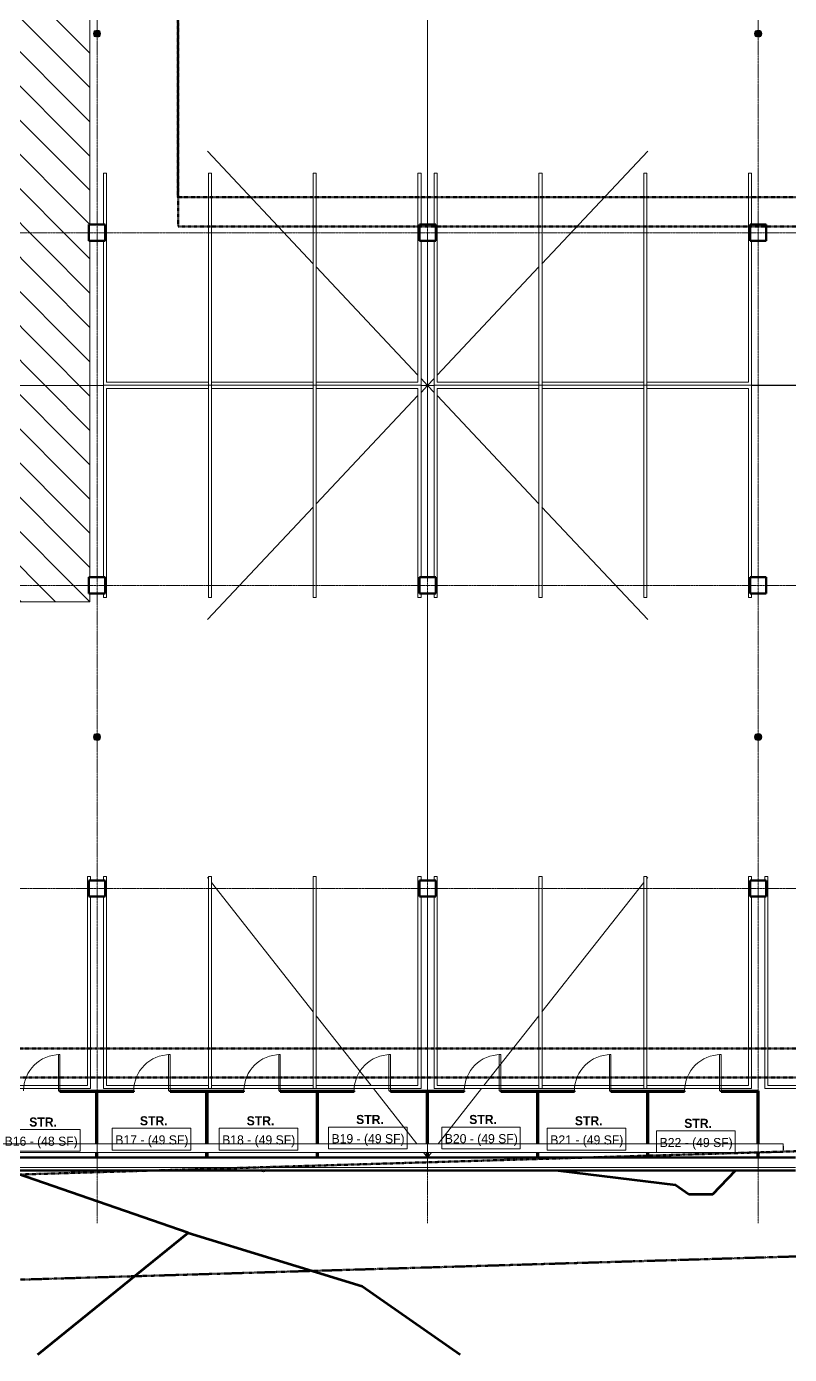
# Model space of a CAD drawing. Header units: inches. Extents: x -4235 to -464, y 9706 to 12365.
# Drawn here: x -3551 to -2796, y 9706 to 11020 of the extents above; entities that cross this region are included whole.
import ezdxf

# ---------------------------------------------------------------- set-up
doc = ezdxf.new("R2010")
doc.units = ezdxf.units.IN
doc.header["$MEASUREMENT"] = 0
for name, pattern in [('Dash 1_16_', [0.125, 0.0625, -0.0625]), ('Double Dash 3_8_', [1, 0.375, -0.125, 0.125, -0.125, 0.125, -0.125]), ('Grid Line 1_2_', [0.875, 0.5, -0.125, 0.125, -0.125])]:
    doc.linetypes.add(name, pattern=pattern)
for name, color, linetype, lineweight in [('0-1', 7, 'Continuous', 5), ('0-2', 7, 'Continuous', 9), ('A-AREA-IDEN', 2, 'Continuous', 9), ('A-DOOR-2', 7, 'Continuous', 9), ('A-FLOR-1', 7, 'Continuous', 9), ('A-FLOR-4', 71, 'Continuous', 13), ('A-FLOR-6', 50, 'Continuous', 13), ('A-FLOR-PATT-1', 9, 'Continuous', 9), ('A-GENM-1', 7, 'Continuous', 9), ('A-WALL', 113, 'Continuous', 13), ('C-BLDG-PADS-1', 10, 'Continuous', 9), ('C-PROP-LINE', 91, 'Double Dash 3_8_', 50), ('C-PROP-LINE-1', 91, 'Dash 1_16_', 50), ('C-TOPO-3', 10, 'Continuous', 9), ('C-TOPO-4', 254, 'Continuous', 9), ('C-TOPO-MAJR-1', 253, 'Continuous', 70), ('P-PIPE-1', 7, 'Continuous', 9), ('P-SANR-FIXT', 6, 'Continuous', 9), ('S-COLS', 52, 'Continuous', 9), ('S-COLS-1', 52, 'Continuous', 50), ('S-FNDN-1', 250, 'Continuous', 50), ('S-FNDN-2', 254, 'Continuous', 9), ('S-FNDN-3', 10, 'Continuous', 9), ('S-FNDN-5', 32, 'Continuous', 50), ('S-GRID-1', 1, 'Grid Line 1_2_', 9)]:
    doc.layers.add(name, color=color, linetype=linetype, lineweight=lineweight)
doc.styles.add('Century Gothic', font='ufonts.com_century-gothic.ttf', dxfattribs={"height": 9})
doc.styles.add('Century Gothic_B', font='GOTHICB.TTF', dxfattribs={"height": 9})

# ---------------------------------------------------------------- blocks, each defined once
blk = doc.blocks.new('CTR  - Topography_rvt-1-BACKGROUND - BASEMENT')
at = {"layer": 'C-BLDG-PADS-1'}
for p, q in [((-3892.7, 9888.2), (-3291.9, 9888.2)), ((-2865.6, 9888.2), (-2806.5, 9888.2))]:
    blk.add_line(p, q, dxfattribs=at)
at = {"layer": 'C-TOPO-3'}
for p, q in [((-3432.7, 9888.2), (-3569.7, 9888.2)), ((-3432.7, 9888.2), (-3315.8, 9888.2)), ((-3304, 9888.2), (-3315.8, 9888.2)), ((-3304, 9888.2), (-3291.9, 9888.2)), ((-2873.7, 9888.2), (-3291.9, 9888.2)), ((-2806.5, 9888.2), (-2864.8, 9888.2)), ((-2806.5, 9888.2), (-2790.3, 9888.2))]:
    blk.add_line(p, q, dxfattribs=at)
at = {"layer": 'C-TOPO-4'}
for p, q in [((-2865.6, 9888.2), (-2873.7, 9888.2)), ((-2864.8, 9888.2), (-2865.6, 9888.2))]:
    blk.add_line(p, q, dxfattribs=at)
at = {"layer": 'C-TOPO-MAJR-1'}
for p, q in [((-3391.1, 9826.6), (-3569.7, 9888.2)), ((-3316.7, 9887.4), (-3319.2, 9888.2)), ((-3314.6, 9888.2), (-3316.7, 9887.4)), ((-2872.2, 9864.8), (-2849.6, 9888.2)), ((-2895.8, 9864.8), (-2872.2, 9864.8))]:
    blk.add_line(p, q, dxfattribs=at)
at = {"layer": 'C-TOPO-MAJR-1', "flags": 128}
for points in [[(-3025.2, 9888.2), (-2909.1, 9874.1), (-2895.8, 9864.8)], [(-3539.8, 9706.2), (-3391.1, 9826.6), (-3219, 9773.9), (-3122.2, 9706.2)]]:
    blk.add_lwpolyline(points, dxfattribs=at)
blk = doc.blocks.new('Parking_Stall_Multiple - STANDARD-2220512-BACKGROUND - BASEMENT')
at = {"layer": 'A-GENM-1'}
for p, q in [((190, 314), (0, 314)), ((0, 314), (0, 207.3)), ((3, 210.3), (3, 311)), ((3, 311), (210, 311)), ((210, 314), (206, 314)), ((210, 311), (210, 314)), ((210, 210.3), (0, 210.3)), ((0, 210.3), (0, 103.7)), ((210, 210.3), (3, 210.3)), ((210, 207.3), (210, 210.3)), ((210, 207.3), (210, 210.3)), ((0, 207.3), (210, 207.3)), ((3, 106.7), (3, 207.3)), ((3, 207.3), (210, 207.3)), ((210, 106.7), (0, 106.7)), ((0, 106.7), (0, 0)), ((210, 106.7), (3, 106.7)), ((210, 103.7), (210, 106.7)), ((210, 103.7), (210, 106.7)), ((0, 103.7), (210, 103.7)), ((3, 3), (3, 103.7)), ((3, 103.7), (210, 103.7)), ((210, 3), (3, 3)), ((210, 0), (210, 3)), ((0, 0), (190, 0)), ((206, 0), (210, 0))]:
    blk.add_line(p, q, dxfattribs=at)
blk = doc.blocks.new('Parking_Stall_Multiple - STANDARD-1981804-BACKGROUND - BASEMENT')
at = {"layer": 'A-GENM-1'}
for p, q in [((190, 314), (0, 314)), ((0, 314), (0, 207.3)), ((3, 210.3), (3, 311)), ((3, 311), (210, 311)), ((210, 314), (206, 314)), ((210, 311), (210, 314)), ((210, 210.3), (0, 210.3)), ((0, 210.3), (0, 103.7)), ((210, 210.3), (3, 210.3)), ((210, 207.3), (210, 210.3)), ((210, 207.3), (210, 210.3)), ((0, 207.3), (210, 207.3)), ((3, 106.7), (3, 207.3)), ((3, 207.3), (210, 207.3)), ((210, 106.7), (0, 106.7)), ((0, 106.7), (0, 0)), ((210, 106.7), (3, 106.7)), ((210, 103.7), (210, 106.7)), ((210, 103.7), (210, 106.7)), ((0, 103.7), (210, 103.7)), ((3, 3), (3, 103.7)), ((3, 103.7), (210, 103.7)), ((210, 3), (3, 3)), ((210, 0), (210, 3)), ((0, 0), (190, 0)), ((206, 0), (210, 0))]:
    blk.add_line(p, q, dxfattribs=at)
blk = doc.blocks.new('Parking_Stall_Multiple - STANDARD-2216199-BACKGROUND - BASEMENT')
at = {"layer": 'A-GENM-1'}
for p, q in [((210, 314), (0, 314)), ((0, 314), (0, 207.3)), ((3, 210.3), (3, 311)), ((3, 311), (210, 311)), ((210, 311), (210, 314)), ((210, 210.3), (0, 210.3)), ((0, 210.3), (0, 103.7)), ((210, 210.3), (3, 210.3)), ((210, 207.3), (210, 210.3)), ((210, 207.3), (210, 210.3)), ((0, 207.3), (210, 207.3)), ((3, 106.7), (3, 207.3)), ((3, 207.3), (210, 207.3)), ((210, 106.7), (0, 106.7)), ((0, 106.7), (0, 0)), ((210, 106.7), (3, 106.7)), ((210, 103.7), (210, 106.7)), ((210, 103.7), (210, 106.7)), ((0, 103.7), (210, 103.7)), ((3, 3), (3, 103.7)), ((3, 103.7), (210, 103.7)), ((210, 3), (3, 3)), ((210, 0), (210, 3)), ((0, 0), (190, 0)), ((206, 0), (210, 0))]:
    blk.add_line(p, q, dxfattribs=at)
blk = doc.blocks.new('Parking_Stall_Multiple - STANDARD-1982617-BACKGROUND - BASEMENT')
at = {"layer": 'A-GENM-1'}
for p, q in [((190, 0), (0, 0)), ((0, 0), (0, -106.7)), ((210, 0), (206, 0)), ((210, -3), (210, 0)), ((3, -103.7), (3, -3)), ((3, -3), (210, -3)), ((210, -103.7), (0, -103.7)), ((0, -103.7), (0, -210.3)), ((210, -103.7), (3, -103.7)), ((210, -106.7), (210, -103.7)), ((210, -106.7), (210, -103.7)), ((0, -106.7), (210, -106.7)), ((3, -207.3), (3, -106.7)), ((3, -106.7), (210, -106.7)), ((210, -207.3), (0, -207.3)), ((0, -207.3), (0, -314)), ((210, -207.3), (3, -207.3)), ((210, -210.3), (210, -207.3)), ((210, -210.3), (210, -207.3)), ((0, -210.3), (210, -210.3)), ((3, -311), (3, -210.3)), ((3, -210.3), (210, -210.3)), ((0, -314), (190, -314)), ((210, -311), (3, -311)), ((206, -314), (210, -314)), ((210, -314), (210, -311))]:
    blk.add_line(p, q, dxfattribs=at)
blk = doc.blocks.new('Parking_Stall_Multiple - STANDARD-2088802-BACKGROUND - BASEMENT')
at = {"layer": 'A-GENM-1'}
for p, q in [((190, 0), (0, 0)), ((0, 0), (0, -106.7)), ((210, 0), (206, 0)), ((210, -3), (210, 0)), ((3, -103.7), (3, -3)), ((3, -3), (210, -3)), ((210, -103.7), (0, -103.7)), ((0, -103.7), (0, -210.3)), ((210, -103.7), (3, -103.7)), ((210, -106.7), (210, -103.7)), ((210, -106.7), (210, -103.7)), ((0, -106.7), (210, -106.7)), ((3, -207.3), (3, -106.7)), ((3, -106.7), (210, -106.7)), ((210, -207.3), (0, -207.3)), ((0, -207.3), (0, -314)), ((210, -207.3), (3, -207.3)), ((210, -210.3), (210, -207.3)), ((210, -210.3), (210, -207.3)), ((0, -210.3), (210, -210.3)), ((3, -311), (3, -210.3)), ((3, -210.3), (210, -210.3)), ((0, -314), (190, -314)), ((210, -311), (3, -311)), ((206, -314), (210, -314)), ((210, -314), (210, -311))]:
    blk.add_line(p, q, dxfattribs=at)
blk = doc.blocks.new('Parking_Stall_Multiple - STANDARD-V1-BACKGROUND - BASEMENT')
at = {"layer": 'A-GENM-1'}
for p, q in [((143, 314), (0, 314)), ((0, 314), (0, 207.3)), ((3, 210.3), (3, 311)), ((3, 311), (210, 311)), ((210, 314), (159, 314)), ((210, 311), (210, 314)), ((210, 210.3), (0, 210.3)), ((0, 210.3), (0, 103.7)), ((210, 210.3), (3, 210.3)), ((210, 207.3), (210, 210.3)), ((210, 207.3), (210, 210.3)), ((0, 207.3), (210, 207.3)), ((3, 106.7), (3, 207.3)), ((3, 207.3), (210, 207.3)), ((210, 106.7), (0, 106.7)), ((0, 106.7), (0, 0)), ((210, 106.7), (3, 106.7)), ((210, 103.7), (210, 106.7)), ((210, 103.7), (210, 106.7)), ((0, 103.7), (210, 103.7)), ((3, 3), (3, 103.7)), ((3, 103.7), (210, 103.7)), ((210, 3), (3, 3)), ((210, 0), (210, 3)), ((0, 0), (143, 0)), ((159, 0), (210, 0))]:
    blk.add_line(p, q, dxfattribs=at)
blk = doc.blocks.new('CHAINLINK GATE - CHAINLINK GATE-2199385-BACKGROUND - BASEMENT')
at = {"layer": 'A-DOOR-2'}
for p, q in [((16.5, 36.5), (18, 36.5)), ((16.5, 0.5), (16.5, 36.5)), ((18, 0.5), (18, 36.5)), ((16.5, 0.5), (18, 0.5))]:
    blk.add_line(p, q, dxfattribs=at)
blk.add_arc((18, 0.5), 36, 90, 180, dxfattribs=at)
blk = doc.blocks.new('CTR - 1st Phase - Common Walls_rvt-1-BACKGROUND - BASEMENT')
at = {"layer": 'A-FLOR-PATT-1'}
h = blk.add_hatch(dxfattribs=at)
h.set_pattern_fill('FP_2', color=256, style=0, pattern_type=2)
h.set_pattern_definition([(315, (-3536.324, 10906.164), (16.9706, 16.9706), [])])
h.paths.add_polyline_path([(-3488.3, 10451.1), (-3488.3, 10459.2), (-3489.3, 10459.2), (-3489.3, 10475.2), (-3488.3, 10475.2), (-3488.3, 10808.2), (-3489.3, 10808.2), (-3489.3, 10824.2), (-3488.3, 10824.2), (-3488.3, 11274.2), (-3489.3, 11274.2), (-3489.3, 11290.2), (-3488.3, 11290.2), (-3488.3, 11361.2), (-3581.3, 11361.2), (-3581.3, 11145.2), (-3584.3, 11145.2), (-3584.3, 10875.2), (-3583.8, 10875.2), (-3583.8, 10455.2), (-3584.3, 10455.2), (-3584.3, 10451.1), (-3583.8, 10451.1)], flags=0)
at = {"layer": 'A-FLOR-1'}
for p, q in [((-3488.3, 10824.2), (-3488.3, 11274.2)), ((-3488.3, 10475.2), (-3488.3, 10808.2)), ((-3584.3, 10451.1), (-3488.3, 10451.1)), ((-3488.3, 10451.1), (-3488.3, 10459.2))]:
    blk.add_line(p, q, dxfattribs=at)
at = {"layer": 'P-PIPE-1'}
for p, q in [((-2802.4, 9914.7), (-3849.7, 9914.7)), ((-3849.7, 9906.1), (-2802.4, 9906.1))]:
    blk.add_line(p, q, dxfattribs=at)
for start_param, end_param in [(4.712389, 6.283185), (0, 1.570796), (3.141593, 4.712389), (1.570796, 3.141593)]:
    blk.add_ellipse((-2802.4, 9910.4), major_axis=(0, 4.31), ratio=0.010416, start_param=start_param, end_param=end_param, dxfattribs=at)
at = {"layer": 'S-FNDN-1'}
for p, q in [((-3445, 9966.9), (-3518, 9966.9)), ((-3518, 9966.9), (-3518, 9965.9)), ((-3518, 9965.9), (-3482.2, 9965.9)), ((-3482.2, 9965.9), (-3482.2, 9914.7)), ((-3481.2, 9965.9), (-3445, 9965.9)), ((-3481.2, 9914.7), (-3481.2, 9965.9)), ((-3445, 9965.9), (-3445, 9966.9)), ((-3336, 9966.9), (-3409, 9966.9)), ((-3409, 9966.9), (-3409, 9965.9)), ((-3409, 9965.9), (-3373.2, 9965.9)), ((-3373.2, 9965.9), (-3373.2, 9914.7)), ((-3372.2, 9965.9), (-3336, 9965.9)), ((-3372.2, 9914.7), (-3372.2, 9965.9)), ((-3336, 9965.9), (-3336, 9966.9)), ((-3227, 9966.9), (-3300, 9966.9)), ((-3300, 9966.9), (-3300, 9965.9)), ((-3300, 9965.9), (-3264, 9965.9)), ((-3264, 9965.9), (-3264, 9914.7)), ((-3263, 9965.9), (-3227, 9965.9)), ((-3263, 9914.7), (-3263, 9965.9)), ((-3227, 9965.9), (-3227, 9966.9)), ((-3118, 9966.9), (-3191, 9966.9)), ((-3191, 9966.9), (-3191, 9965.9)), ((-3191, 9965.9), (-3155, 9965.9)), ((-3155, 9965.9), (-3155, 9914.7)), ((-3154, 9965.9), (-3118, 9965.9)), ((-3154, 9914.7), (-3154, 9965.9)), ((-3118, 9965.9), (-3118, 9966.9)), ((-3009, 9966.9), (-3082, 9966.9)), ((-3082, 9966.9), (-3082, 9965.9)), ((-3082, 9965.9), (-3046, 9965.9)), ((-3046, 9965.9), (-3046, 9914.7)), ((-3045, 9965.9), (-3009, 9965.9)), ((-3045, 9914.7), (-3045, 9965.9)), ((-3009, 9965.9), (-3009, 9966.9)), ((-2900, 9966.9), (-2973, 9966.9)), ((-2973, 9966.9), (-2973, 9965.9)), ((-2973, 9965.9), (-2937, 9965.9)), ((-2937, 9965.9), (-2937, 9914.7)), ((-2936, 9965.9), (-2900, 9965.9)), ((-2936, 9914.7), (-2936, 9965.9)), ((-2900, 9965.9), (-2900, 9966.9)), ((-2827, 9966.9), (-2864, 9966.9)), ((-2864, 9966.9), (-2864, 9965.9)), ((-2864, 9965.9), (-2828, 9965.9)), ((-2828, 9965.9), (-2828, 9914.7)), ((-2827, 9965.9), (-2827, 9966.9)), ((-2827, 9914.7), (-2827, 9965.9)), ((-3482.2, 9906.1), (-3482.2, 9901.2)), ((-3482.2, 9901.2), (-3481.2, 9901.2)), ((-3481.2, 9901.2), (-3481.2, 9906.1)), ((-3373.2, 9906.1), (-3373.2, 9901.2)), ((-3373.2, 9901.2), (-3372.2, 9901.2)), ((-3372.2, 9901.2), (-3372.2, 9906.1)), ((-3264, 9906.1), (-3264, 9901.2)), ((-3264, 9901.2), (-3263, 9901.2)), ((-3263, 9901.2), (-3263, 9906.1)), ((-3155, 9906.1), (-3155, 9901.2)), ((-3155, 9901.2), (-3154, 9901.2)), ((-3154, 9901.2), (-3154, 9906.1)), ((-3046, 9906.1), (-3046, 9901.2)), ((-3046, 9901.2), (-3045, 9901.2)), ((-3045, 9901.2), (-3045, 9906.1)), ((-2937, 9906.1), (-2937, 9901.2)), ((-2937, 9901.2), (-2936, 9901.2)), ((-2936, 9901.2), (-2936, 9906.1)), ((-2828, 9906.1), (-2828, 9901.2)), ((-2828, 9901.2), (-2827, 9901.2)), ((-2827, 9901.2), (-2827, 9906.1))]:
    blk.add_line(p, q, dxfattribs=at)
at = {"layer": 'S-FNDN-2'}
for p, q in [((-3518, 9965.9), (-3518, 9966.9)), ((-3445, 9966.9), (-3518, 9966.9)), ((-3518, 9965.9), (-3482.2, 9965.9)), ((-3482.2, 9965.9), (-3482.2, 9914.7)), ((-3481.2, 9965.9), (-3445, 9965.9)), ((-3481.2, 9914.7), (-3481.2, 9965.9)), ((-3445, 9966.9), (-3445, 9965.9)), ((-3409, 9965.9), (-3409, 9966.9)), ((-3336, 9966.9), (-3409, 9966.9)), ((-3409, 9965.9), (-3373.2, 9965.9)), ((-3373.2, 9965.9), (-3373.2, 9914.7)), ((-3372.2, 9965.9), (-3336, 9965.9)), ((-3372.2, 9914.7), (-3372.2, 9965.9)), ((-3336, 9966.9), (-3336, 9965.9)), ((-3300, 9965.9), (-3300, 9966.9)), ((-3227, 9966.9), (-3300, 9966.9)), ((-3300, 9965.9), (-3264, 9965.9)), ((-3264, 9965.9), (-3264, 9914.7)), ((-3263, 9965.9), (-3227, 9965.9)), ((-3263, 9914.7), (-3263, 9965.9)), ((-3227, 9966.9), (-3227, 9965.9)), ((-3191, 9965.9), (-3191, 9966.9)), ((-3118, 9966.9), (-3191, 9966.9)), ((-3191, 9965.9), (-3155, 9965.9)), ((-3155, 9965.9), (-3155, 9914.7)), ((-3154, 9965.9), (-3118, 9965.9)), ((-3154, 9914.7), (-3154, 9965.9)), ((-3118, 9966.9), (-3118, 9965.9)), ((-3082, 9965.9), (-3082, 9966.9)), ((-3009, 9966.9), (-3082, 9966.9)), ((-3082, 9965.9), (-3046, 9965.9)), ((-3046, 9965.9), (-3046, 9914.7)), ((-3045, 9965.9), (-3009, 9965.9)), ((-3045, 9914.7), (-3045, 9965.9)), ((-3009, 9966.9), (-3009, 9965.9)), ((-2973, 9965.9), (-2973, 9966.9)), ((-2900, 9966.9), (-2973, 9966.9)), ((-2973, 9965.9), (-2937, 9965.9)), ((-2937, 9965.9), (-2937, 9914.7)), ((-2936, 9965.9), (-2900, 9965.9)), ((-2936, 9914.7), (-2936, 9965.9)), ((-2900, 9966.9), (-2900, 9965.9)), ((-2864, 9965.9), (-2864, 9966.9)), ((-2827, 9966.9), (-2864, 9966.9)), ((-2864, 9965.9), (-2828, 9965.9)), ((-2828, 9965.9), (-2828, 9914.7)), ((-2827, 9966.9), (-2827, 9965.9)), ((-2827, 9914.7), (-2827, 9965.9)), ((-3482.2, 9906.1), (-3482.2, 9901.2)), ((-3481.2, 9901.2), (-3481.2, 9906.1)), ((-3373.2, 9906.1), (-3373.2, 9901.2)), ((-3372.2, 9901.2), (-3372.2, 9906.1)), ((-3264, 9906.1), (-3264, 9901.2)), ((-3263, 9901.2), (-3263, 9906.1)), ((-3155, 9906.1), (-3155, 9901.2)), ((-3154, 9901.2), (-3154, 9906.1)), ((-3046, 9906.1), (-3046, 9901.2)), ((-3045, 9901.2), (-3045, 9906.1)), ((-2937, 9906.1), (-2937, 9901.2)), ((-2936, 9901.2), (-2936, 9906.1)), ((-2828, 9906.1), (-2828, 9901.2)), ((-2827, 9901.2), (-2827, 9906.1))]:
    blk.add_line(p, q, dxfattribs=at)
at = {"layer": 'S-FNDN-3'}
for p, q in [((-3481.2, 9901.2), (-3482.2, 9901.2)), ((-3372.2, 9901.2), (-3373.2, 9901.2)), ((-3263, 9901.2), (-3264, 9901.2)), ((-3154, 9901.2), (-3155, 9901.2)), ((-3045, 9901.2), (-3046, 9901.2)), ((-2936, 9901.2), (-2937, 9901.2)), ((-2827, 9901.2), (-2828, 9901.2))]:
    blk.add_line(p, q, dxfattribs=at)
at = {"layer": '0-2'}
for name, p, rotation in [('Parking_Stall_Multiple - STANDARD-V1-BACKGROUND - BASEMENT', (-3160.8, 10665.2), 89.99999999999953), ('Parking_Stall_Multiple - STANDARD-V1-BACKGROUND - BASEMENT', (-2833.8, 10665.2), 89.99999999999953), ('Parking_Stall_Multiple - STANDARD-2088802-BACKGROUND - BASEMENT', (-3160.8, 10665.2), 270.0000000000005), ('Parking_Stall_Multiple - STANDARD-1982617-BACKGROUND - BASEMENT', (-2833.8, 10665.2), 270.0000000000005), ('Parking_Stall_Multiple - STANDARD-2216199-BACKGROUND - BASEMENT', (-3487.8, 9969.2), 89.99999999999953), ('Parking_Stall_Multiple - STANDARD-1981804-BACKGROUND - BASEMENT', (-3160.8, 9969.2), 89.99999999999953), ('Parking_Stall_Multiple - STANDARD-1981804-BACKGROUND - BASEMENT', (-2833.8, 9969.2), 89.99999999999953), ('Parking_Stall_Multiple - STANDARD-2220512-BACKGROUND - BASEMENT', (-2506.8, 9969.2), 89.99999999999953)]:
    blk.add_blockref(name, p, dxfattribs=dict(at, rotation=rotation))
for p in [(-3536, 9966.4), (-3427, 9966.4), (-3318, 9966.4), (-3209, 9966.4), (-3100, 9966.4), (-2991, 9966.4), (-2882, 9966.4)]:
    blk.add_blockref('CHAINLINK GATE - CHAINLINK GATE-2199385-BACKGROUND - BASEMENT', p, dxfattribs=at)
blk = doc.blocks.new('Concrete-Rectangular-Column - ONE-1856735-BACKGROUND - BASEMENT')
at = {"layer": 'S-COLS-1'}
for p, q in [((8, 8), (-8, 8)), ((-8, 8), (-8, -8)), ((8, -8), (8, 8)), ((-8, -8), (8, -8))]:
    blk.add_line(p, q, dxfattribs=at)
blk = doc.blocks.new('Drain-Floor-WATTS-Square-Stainless_Steel_Strainer-Type_FD-1200-M - 2_ Outlet with 5_ Strainer-2528673-BACKGROUND - BASEMENT')
at = {"layer": 'P-SANR-FIXT'}
for p, q in [((-2.707, -2.707), (-2.707, 2.707)), ((-2.707, 2.707), (2.707, 2.707)), ((-2.03025, -2.03025), (-2.03025, 2.03025)), ((-2.03025, 2.03025), (2.03025, 2.03025)), ((-1.3535, -1.3535), (-1.3535, 1.3535)), ((-1.3535, 1.3535), (1.3535, 1.3535)), ((-0.67675, -0.67675), (-0.67675, 0.67675)), ((-0.67675, 0.67675), (0.67675, 0.67675)), ((0, 2.707), (0, -2.707)), ((0.67675, 0.67675), (0.67675, -0.67675)), ((1.3535, 1.3535), (1.3535, -1.3535)), ((2.03025, 2.03025), (2.03025, -2.03025)), ((2.707, 2.707), (2.707, -2.707)), ((-2.707, 0), (2.707, 0)), ((2.707, -2.707), (-2.707, -2.707)), ((2.03025, -2.03025), (-2.03025, -2.03025)), ((1.3535, -1.3535), (-1.3535, -1.3535)), ((0.67675, -0.67675), (-0.67675, -0.67675))]:
    blk.add_line(p, q, dxfattribs=at)
for start, end in [(360, 180), (180, 360)]:
    blk.add_arc((0, 0), 3.5, start, end, dxfattribs=at)
blk = doc.blocks.new('Family - ___-1878357-BACKGROUND - BASEMENT')
at = {"layer": 'C-PROP-LINE'}
blk.add_line((-3831.8, 9772), (-2096.4, 9823.9), dxfattribs=at)
blk = doc.blocks.new('Family - ___-2835860-BACKGROUND - BASEMENT')
at = {"layer": 'C-PROP-LINE-1'}
for p, q in [((-3401.4, 11247.4), (-3401.4, 10851.4)), ((-2067.9, 10851.4), (-3401.4, 10851.4)), ((-2636.9, 9980.2), (-3860.7, 9980.2))]:
    blk.add_line(p, q, dxfattribs=at)
blk = doc.blocks.new('Family - ___-2835903-BACKGROUND - BASEMENT')
at = {"layer": 'C-PROP-LINE-1'}
for p, q in [((-3400.9, 11276.3), (-3400.9, 10822.5)), ((-2096.8, 10822.5), (-3400.9, 10822.5)), ((-2096.8, 10009.1), (-3831.8, 10009.1))]:
    blk.add_line(p, q, dxfattribs=at)
blk = doc.blocks.new('Family - ___-2835932-BACKGROUND - BASEMENT')
at = {"layer": 'C-PROP-LINE-1'}
for p, q in [((-3401.4, 11247.4), (-3401.4, 10851.4)), ((-2067.9, 10851.4), (-3401.4, 10851.4)), ((-2067.9, 9980.2), (-3860.7, 9980.2))]:
    blk.add_line(p, q, dxfattribs=at)
blk = doc.blocks.new('Family - ___-2855424-BACKGROUND - BASEMENT')
at = {"layer": 'C-PROP-LINE-1'}
blk.add_line((-3987.1, 9871.4), (-600.6, 9972.8), dxfattribs=at)

msp = doc.modelspace()

# ---------------------------------------------------------------- linework, layer by layer
at = {"layer": 'A-AREA-IDEN', "flags": 128}
for points in [[(-3575.7, 9928.7), (-3497.9, 9928.7), (-3497.9, 9907.2), (-3575.7, 9907.2)], [(-3466.2, 9930), (-3388.4, 9930), (-3388.4, 9908.5), (-3466.2, 9908.5)], [(-3360.5, 9930), (-3282.7, 9930), (-3282.7, 9908.5), (-3360.5, 9908.5)], [(-3252.3, 9931.2), (-3174.5, 9931.2), (-3174.5, 9909.7), (-3252.3, 9909.7)], [(-3140.3, 9931.2), (-3062.6, 9931.2), (-3062.6, 9909.7), (-3140.3, 9909.7)], [(-3035.9, 9930), (-2958.1, 9930), (-2958.1, 9908.5), (-3035.9, 9908.5)], [(-2927.7, 9927.4), (-2849.9, 9927.4), (-2849.9, 9905.9), (-2927.7, 9905.9)]]:
    msp.add_lwpolyline(points, close=True, dxfattribs=at)
at = {"layer": 'A-FLOR-4'}
for p, q in [((-3154.3, 10824.2), (-3154.3, 11274.2)), ((-3267.5, 10785.5), (-3372.1, 10896.9)), ((-3041.2, 10785.5), (-2936.5, 10896.9)), ((-3154.3, 10475.2), (-3154.3, 10808.2)), ((-3163.8, 10675.2), (-3264.5, 10782.3)), ((-3144.8, 10675.2), (-3044.2, 10782.3)), ((-3154.3, 10665.1), (-3160.8, 10672)), ((-3154.3, 10665.1), (-3147.8, 10672)), ((-3474.8, 10665.1), (-3583.8, 10665.1)), ((-3160.8, 10658.2), (-3154.3, 10665.1)), ((-3147.8, 10665.1), (-3160.8, 10665.1)), ((-3147.8, 10658.2), (-3154.3, 10665.1)), ((-3147.8, 10665.1), (-3154.3, 10665.1)), ((-2500.3, 10665.3), (-2833.8, 10665.2)), ((-2500.3, 10665.1), (-2833.8, 10665.1)), ((-3264.5, 10547.9), (-3163.8, 10655)), ((-3044.2, 10547.9), (-3144.8, 10655)), ((-3372.1, 10433.4), (-3267.5, 10544.7)), ((-2936.5, 10433.4), (-3041.2, 10544.7)), ((-3154.3, 10175.2), (-3154.3, 10459.2)), ((-3371.2, 10177.1), (-3372.1, 10178.3)), ((-3267.5, 10045.2), (-3368.2, 10173.3)), ((-3041.2, 10045.2), (-2940.5, 10173.3)), ((-2937.5, 10177.1), (-2936.5, 10178.3)), ((-3154.3, 9965.9), (-3154.3, 10159.2)), ((-3210.1, 9972.2), (-3264.5, 10041.4)), ((-3098.5, 9972.2), (-3044.2, 10041.4)), ((-3164.9, 9914.7), (-3207.8, 9969.2)), ((-3143.7, 9914.7), (-3100.9, 9969.2)), ((-3154.3, 9901.2), (-3158.2, 9906.1)), ((-3154.3, 9901.2), (-3150.5, 9906.1))]:
    msp.add_line(p, q, dxfattribs=at)
at = {"layer": 'A-FLOR-6'}
for p, q in [((-3154.3, 9914.7), (-3154.3, 9965.9)), ((-3154.3, 9901.2), (-3154.3, 9906.1))]:
    msp.add_line(p, q, dxfattribs=at)
at = {"layer": 'A-WALL'}
msp.add_line((-2790.3, 9891.2), (-3894.1, 9891.2), dxfattribs=at)
at = {"layer": 'S-FNDN-5'}
for p, q in [((-2790.3, 9901.2), (-3819.3, 9901.2)), ((-3892.7, 9888.2), (-2790.3, 9888.2))]:
    msp.add_line(p, q, dxfattribs=at)
at = {"layer": 'S-GRID-1'}
for p, q in [((-3481.3, 9836.2), (-3481.3, 12299.8)), ((-3154.3, 9836.2), (-3154.3, 12299.8)), ((-2827.3, 9836.2), (-2827.3, 12299.8)), ((-464.5, 10816.2), (-4185.7, 10816.2)), ((-464.5, 10467.2), (-4185.7, 10467.2)), ((-464.5, 10167.2), (-4185.7, 10167.2))]:
    msp.add_line(p, q, dxfattribs=at)

# ---------------------------------------------------------------- block references
at = {"layer": '0-1'}
for name in ['CTR  - Topography_rvt-1-BACKGROUND - BASEMENT', 'CTR - 1st Phase - Common Walls_rvt-1-BACKGROUND - BASEMENT']:
    msp.add_blockref(name, (0, 0), dxfattribs=at)
at = {"layer": 'C-PROP-LINE'}
msp.add_blockref('Family - ___-1878357-BACKGROUND - BASEMENT', (0, 0), dxfattribs=at)
at = {"layer": 'C-PROP-LINE-1'}
for name in ['Family - ___-2835860-BACKGROUND - BASEMENT', 'Family - ___-2835932-BACKGROUND - BASEMENT', 'Family - ___-2835903-BACKGROUND - BASEMENT', 'Family - ___-2855424-BACKGROUND - BASEMENT']:
    msp.add_blockref(name, (0, 0), dxfattribs=at)
at = {"layer": 'P-SANR-FIXT'}
for p in [(-3481.3, 11013.2), (-2827.3, 11013.2), (-3481.3, 10317.2), (-2827.3, 10317.2)]:
    msp.add_blockref('Drain-Floor-WATTS-Square-Stainless_Steel_Strainer-Type_FD-1200-M - 2_ Outlet with 5_ Strainer-2528673-BACKGROUND - BASEMENT', p, dxfattribs=at)
at = {"layer": 'S-COLS'}
for p in [(-3481.3, 10816.2), (-3154.3, 10816.2), (-2827.3, 10816.2), (-3481.3, 10467.2), (-3154.3, 10467.2), (-2827.3, 10467.2), (-3481.3, 10167.2), (-3154.3, 10167.2), (-2827.3, 10167.2)]:
    msp.add_blockref('Concrete-Rectangular-Column - ONE-1856735-BACKGROUND - BASEMENT', p, dxfattribs=at)

# ---------------------------------------------------------------- texts
at = {"layer": 'A-AREA-IDEN', "char_height": 9, "attachment_point": 1}
for s, insert, width, style in [('STR.', (-3548.4, 9940.7), 27.876, 'Century Gothic_B'), ('STR.', (-3438.9, 9941.9), 27.876, 'Century Gothic_B'), ('STR.', (-3333.3, 9941.9), 27.876, 'Century Gothic_B'), ('STR.', (-3225, 9943.2), 27.876, 'Century Gothic_B'), ('STR.', (-3113.1, 9943.2), 27.876, 'Century Gothic_B'), ('STR.', (-3008.6, 9941.9), 27.876, 'Century Gothic_B'), ('STR.', (-2900.4, 9939.4), 27.876, 'Century Gothic_B'), ('B16 - (48 SF)', (-3572.7, 9921.7), 86.658, 'Century Gothic'), ('B17 - (49 SF)', (-3463.2, 9923), 86.658, 'Century Gothic'), ('B18 - (49 SF)', (-3357.5, 9923), 86.658, 'Century Gothic'), ('B19 - (49 SF)', (-3249.3, 9924.2), 86.658, 'Century Gothic'), ('B20 - (49 SF)', (-3137.3, 9924.2), 86.658, 'Century Gothic'), ('B21 - (49 SF)', (-3032.9, 9923), 86.658, 'Century Gothic'), ('B22 - (49 SF)', (-2924.7, 9920.4), 86.658, 'Century Gothic')]:
    msp.add_mtext(s, dxfattribs=dict(at, insert=insert, width=width, style=style))

doc.saveas('drawing.dxf')
